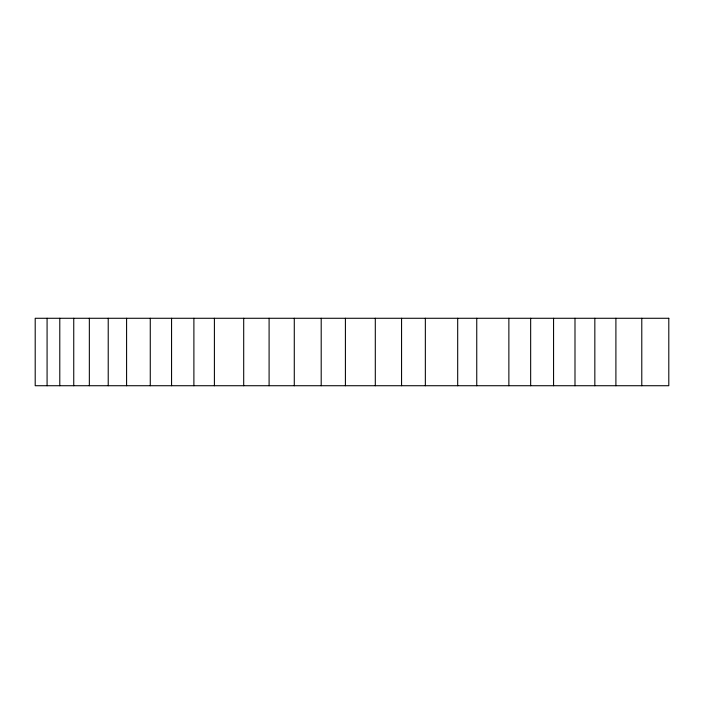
<?xml version="1.0" encoding="UTF-8"?>
<svg xmlns="http://www.w3.org/2000/svg" width="704" height="704" viewBox="0 0 704 704"><rect width="100%" height="100%" fill="white"/><g stroke="black" fill="none" stroke-linecap="round" stroke-linejoin="round"><path stroke-width="1.06" d="M641.784 318.278L641.784 385.722M615.903 318.278L615.903 385.722M594.836 318.278L594.836 385.722M574.992 318.278L574.992 385.722M553.564 318.278L553.564 385.722M530.658 318.278L530.658 385.722M508.869 318.278L508.869 385.722M476.749 318.278L476.749 385.722M457.688 318.278L457.688 385.722M425.348 318.278L425.348 385.722M401.562 318.278L401.562 385.722M375.302 318.278L375.302 385.722M345.409 318.278L345.409 385.722M321.2 318.278L321.2 385.722M294.281 318.278L294.281 385.722M269.095 318.278L269.095 385.722M243.698 318.278L243.698 385.722M214.403 318.278L214.403 385.722M193.89 318.278L193.89 385.722M171.565 318.278L171.565 385.722M150.269 318.278L150.269 385.722M126.588 318.278L126.588 385.722M108.222 318.278L108.222 385.722M89.346 318.278L89.346 385.722M73.744 318.278L73.744 385.722M59.787 318.278L59.787 385.722M47.08 318.278L47.08 385.722M668.8 318.278L35.2 318.278L35.2 385.722L668.8 385.722L668.8 318.278"/></g></svg>
